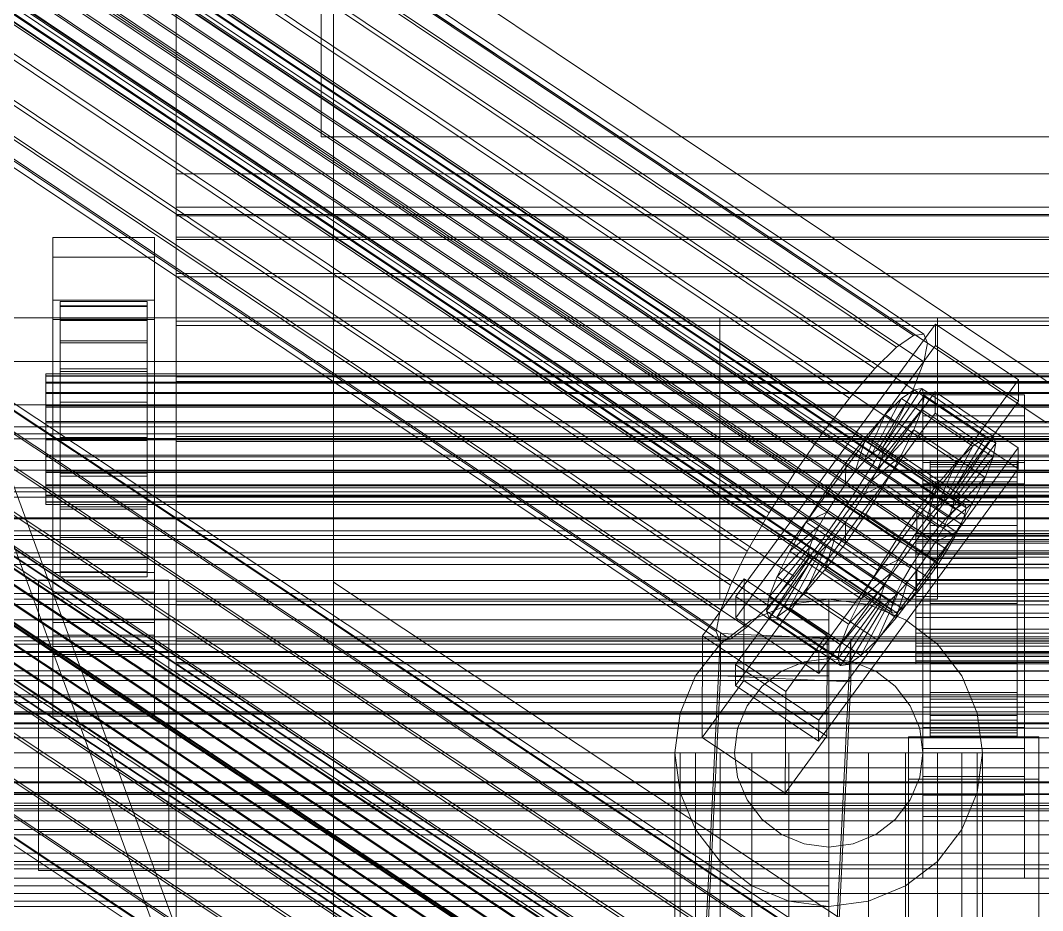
# Model space of a CAD drawing. Header units: millimetres. Extents: x -2500 to 58855, y -53268 to 6837.
# Drawn here: x -271.5 to -130.5, y -33471.8 to -33348.9 of the extents above; entities that cross this region are included whole.
import ezdxf

# ---------------------------------------------------------------- set-up
doc = ezdxf.new("R2010")
doc.units = ezdxf.units.MM
for name, color, linetype, lineweight in [('frontal_briquetadora', 7, 'Continuous', 0), ('frontal_C01', 7, 'Continuous', 0), ('frontal_C02', 7, 'Continuous', 0), ('frontal_C03', 7, 'Continuous', 0), ('frontal_mezcladora', 7, 'Continuous', 0), ('frontal_secador', 7, 'Continuous', 0)]:
    doc.layers.add(name, color=color, linetype=linetype, lineweight=lineweight)

msp = doc.modelspace()

# ---------------------------------------------------------------- linework, layer by layer
at = {"layer": 'frontal_briquetadora'}
for p, q in [((-170, -33700), (-305, -33332.75)), ((-167, -33700), (-302, -33332.75))]:
    msp.add_line(p, q, dxfattribs=at)
at = {"layer": 'frontal_C01'}
for p, q in [((-250, -32680.37), (-250, -35735.764)), ((-250, -35740.498), (-250, -32685.104)), ((-228.298, -33114.26), (-228.298, -33426.447)), ((-228.298, -33432.135), (-228.298, -33119.948)), ((-332.629, -33362.763), (-148.32, -33485.095)), ((-331.181, -33362.756), (-146.872, -33485.088)), ((-334.938, -33364.211), (-150.629, -33486.542)), ((-330.692, -33364.19), (-146.383, -33486.521)), ((-356.348, -33367.134), (-142.549, -33509.038)), ((-355.53, -33366.621), (-141.731, -33508.525)), ((-355.017, -33366.618), (-141.218, -33508.523)), ((-354.844, -33367.126), (-141.045, -33509.031)), ((-337.95, -33366.999), (-153.641, -33489.331)), ((-331.197, -33366.966), (-146.887, -33489.297)), ((-357.415, -33368.122), (-143.617, -33510.026)), ((-355.022, -33368.11), (-141.224, -33510.015)), ((-358.659, -33369.518), (-144.861, -33511.423)), ((-355.541, -33369.503), (-141.742, -33511.407)), ((-146.196, -33513.132), (-359.995, -33371.227)), ((-356.363, -33371.209), (-142.565, -33513.113)), ((-341.461, -33370.94), (-157.152, -33493.271)), ((-332.659, -33370.896), (-148.35, -33493.227)), ((-361.332, -33373.132), (-147.533, -33515.037)), ((-357.434, -33373.113), (-143.635, -33515.017)), ((-362.578, -33375.104), (-148.779, -33517.009)), ((-358.68, -33375.085), (-144.881, -33516.989)), ((-160.922, -33498.094), (-345.231, -33375.763)), ((-334.981, -33375.712), (-150.672, -33498.043)), ((-363.648, -33377.008), (-149.85, -33518.913)), ((-360.017, -33376.99), (-146.218, -33518.895)), ((-364.471, -33378.715), (-150.672, -33520.619)), ((-361.352, -33378.699), (-147.554, -33520.604)), ((-364.989, -33380.107), (-151.191, -33522.012)), ((-362.596, -33380.095), (-148.798, -33522)), ((-365.168, -33381.091), (-151.369, -33522.995)), ((-364.995, -33381.599), (-151.196, -33523.503)), ((-364.482, -33381.596), (-150.683, -33523.501)), ((-363.664, -33381.083), (-149.865, -33522.988)), ((-349.002, -33381.14), (-164.693, -33503.471)), ((-338.003, -33381.085), (-153.694, -33503.417)), ((-352.519, -33386.705), (-168.21, -33509.037)), ((-341.52, -33386.65), (-157.211, -33508.982)), ((-355.541, -33392.079), (-171.232, -33514.41)), ((-345.291, -33392.028), (-160.982, -33514.359)), ((-357.863, -33396.895), (-173.554, -33519.226)), ((-349.061, -33396.851), (-164.752, -33519.182)), ((-359.326, -33400.825), (-175.016, -33523.156)), ((-352.572, -33400.791), (-168.263, -33523.122)), ((-359.83, -33403.601), (-175.521, -33525.932)), ((-355.584, -33403.58), (-171.275, -33525.911)), ((-359.341, -33405.034), (-175.032, -33527.366)), ((-357.893, -33405.027), (-173.584, -33527.358)), ((-450, -33413.426), (450, -33413.426)), ((450, -33426.233), (-450, -33426.233)), ((-130, -33491.691), (-228.298, -33426.447)), ((-228.298, -33426.447), (-228.298, -33738.634)), ((-228.298, -33426.447), (-228.298, -33432.135)), ((-228.298, -33744.321), (-228.298, -33432.135)), ((-228.298, -33432.135), (-130, -33497.378)), ((450, -33446.584), (-450, -33446.584)), ((-450, -33459.391), (450, -33459.391))]:
    msp.add_line(p, q, dxfattribs=at)
at = {"layer": 'frontal_C02'}
for p, q in [((-250, -32976.99), (-250, -35767.535)), ((-250, -35772.314), (-250, -32981.769)), ((-331.181, -33268.743), (-146.872, -33392.227)), ((-332.629, -33268.94), (-148.32, -33392.424)), ((-330.692, -33269.986), (-146.383, -33393.47)), ((-334.938, -33270.563), (-150.629, -33394.047)), ((-355.53, -33272.581), (-141.731, -33415.822)), ((-355.017, -33272.511), (-141.218, -33415.753)), ((-354.844, -33272.952), (-141.045, -33416.193)), ((-331.197, -33272.585), (-146.887, -33396.069)), ((-357.415, -33274.198), (-143.617, -33417.439)), ((-356.348, -33273.156), (-142.549, -33416.398)), ((-355.022, -33273.873), (-141.224, -33417.114)), ((-337.95, -33273.504), (-153.641, -33396.988)), ((-358.659, -33275.635), (-144.861, -33418.877)), ((-355.541, -33275.211), (-141.742, -33418.453)), ((-356.363, -33276.876), (-142.565, -33420.118)), ((-332.659, -33276.363), (-148.35, -33399.847)), ((-146.196, -33420.611), (-359.995, -33277.37)), ((-341.461, -33277.56), (-157.152, -33401.044)), ((-361.332, -33279.284), (-147.533, -33422.525)), ((-357.434, -33278.754), (-143.635, -33421.995)), ((-362.578, -33281.247), (-148.779, -33424.488)), ((-358.68, -33280.717), (-144.881, -33423.958)), ((-334.981, -33281.062), (-150.672, -33404.546)), ((-360.017, -33282.631), (-146.218, -33425.872)), ((-160.922, -33405.94), (-345.231, -33282.456)), ((-363.648, -33283.125), (-149.85, -33426.366)), ((-364.471, -33284.79), (-150.672, -33428.031)), ((-361.352, -33284.365), (-147.554, -33427.607)), ((-365.168, -33287.049), (-151.369, -33430.29)), ((-364.989, -33286.128), (-151.191, -33429.369)), ((-363.664, -33286.844), (-149.865, -33430.086)), ((-362.596, -33285.803), (-148.798, -33429.044)), ((-338.003, -33286.362), (-153.694, -33409.846)), ((-364.995, -33287.49), (-151.196, -33430.731)), ((-364.482, -33287.42), (-150.683, -33430.661)), ((-349.002, -33287.857), (-164.693, -33411.341)), ((-341.52, -33291.901), (-157.211, -33415.385)), ((-352.519, -33293.397), (-168.21, -33416.881)), ((-345.291, -33297.303), (-160.982, -33420.787)), ((-355.541, -33298.696), (-171.232, -33422.18)), ((-349.061, -33302.198), (-164.752, -33425.682)), ((-357.863, -33303.395), (-173.554, -33426.879)), ((-352.572, -33306.255), (-168.263, -33429.739)), ((-359.326, -33307.173), (-175.016, -33430.657)), ((-355.584, -33309.195), (-171.275, -33432.679)), ((-359.83, -33309.772), (-175.521, -33433.256)), ((-359.341, -33311.016), (-175.032, -33434.5)), ((-357.893, -33310.819), (-173.584, -33434.303)), ((-130, -33398.69), (-228.298, -33332.832)), ((-228.298, -33332.832), (-228.298, -33617.653)), ((-228.298, -33623.394), (-228.298, -33338.573)), ((-228.298, -33338.573), (-130, -33404.431)), ((-172.809, -33428.452), (-145.277, -33390.859)), ((-145.289, -33393.781), (-145.277, -33390.859)), ((-145.277, -33390.859), (-133.809, -33398.542)), ((-150.629, -33394.047), (-148.32, -33392.424)), ((-148.32, -33392.424), (-146.872, -33392.227)), ((-146.872, -33392.227), (-146.383, -33393.47)), ((-145.289, -33393.781), (-172.821, -33431.374)), ((-153.641, -33396.988), (-150.629, -33394.047)), ((-146.383, -33393.47), (-146.887, -33396.069)), ((-133.821, -33401.465), (-145.289, -33393.781)), ((-157.152, -33401.044), (-153.641, -33396.988)), ((-146.887, -33396.069), (-148.35, -33399.847)), ((-133.809, -33398.542), (-161.341, -33436.135)), ((-133.809, -33398.542), (-133.821, -33401.465)), ((-153.199, -33408.139), (-148.226, -33399.895)), ((-152.686, -33408.069), (-147.143, -33399.748)), ((-148.35, -33399.847), (-150.672, -33404.546)), ((-148.226, -33399.895), (-149.953, -33401.11)), ((-147.143, -33399.748), (-148.226, -33399.895)), ((-148.226, -33399.895), (-138.396, -33406.481)), ((-147.143, -33399.748), (-137.313, -33406.333)), ((-146.777, -33400.678), (-147.143, -33399.748)), ((-172.847, -33437.804), (-145.315, -33400.211)), ((-160.922, -33405.94), (-157.152, -33401.044)), ((-154.017, -33408.714), (-149.953, -33401.11)), ((-152.513, -33408.51), (-146.777, -33400.678)), ((-149.953, -33401.11), (-152.207, -33403.309)), ((-149.953, -33401.11), (-140.123, -33407.695)), ((-147.155, -33402.622), (-146.777, -33400.678)), ((-147, -33403.511), (-147, -33400.589)), ((-147, -33400.589), (-133, -33400.589)), ((-147, -33446.493), (-147, -33400.589)), ((-146.777, -33400.678), (-136.948, -33407.264)), ((-145.327, -33403.134), (-145.315, -33400.211)), ((-145.315, -33400.211), (-133.847, -33407.895)), ((-133, -33400.589), (-133, -33403.511)), ((-133, -33400.589), (-133, -33446.493)), ((-161.353, -33439.058), (-133.821, -33401.465)), ((-152.692, -33409.431), (-147.155, -33402.622)), ((-148.249, -33405.448), (-147.155, -33402.622)), ((-147.155, -33402.622), (-137.325, -33409.208)), ((-145.327, -33403.134), (-172.859, -33440.727)), ((-155.085, -33409.756), (-152.207, -33403.309)), ((-152.207, -33403.309), (-154.833, -33406.343)), ((-152.207, -33403.309), (-142.377, -33409.895)), ((-133, -33403.511), (-147, -33403.511)), ((-147, -33403.511), (-147, -33449.416)), ((-133.859, -33410.817), (-145.327, -33403.134)), ((-133, -33449.416), (-133, -33403.511)), ((-150.672, -33404.546), (-153.694, -33409.846)), ((-153.21, -33410.769), (-148.249, -33405.448)), ((-149.985, -33408.963), (-148.249, -33405.448)), ((-148.249, -33405.448), (-138.419, -33412.034)), ((-164.693, -33411.341), (-160.922, -33405.94)), ((-154.833, -33406.343), (-157.653, -33410.005)), ((-156.329, -33411.193), (-154.833, -33406.343)), ((-154.833, -33406.343), (-145.003, -33412.929)), ((-138.396, -33406.481), (-143.369, -33414.725)), ((-137.313, -33406.333), (-142.856, -33414.655)), ((-140.123, -33407.695), (-138.396, -33406.481)), ((-138.396, -33406.481), (-137.313, -33406.333)), ((-137.313, -33406.333), (-136.948, -33407.264)), ((-133.847, -33407.895), (-161.379, -33445.488)), ((-154.017, -33408.714), (-153.199, -33408.139)), ((-153.199, -33408.139), (-152.686, -33408.069)), ((-143.369, -33414.725), (-153.199, -33408.139)), ((-142.856, -33414.655), (-152.686, -33408.069)), ((-152.686, -33408.069), (-152.513, -33408.51)), ((-140.123, -33407.695), (-144.188, -33415.3)), ((-136.948, -33407.264), (-142.683, -33415.095)), ((-142.377, -33409.895), (-140.123, -33407.695)), ((-136.948, -33407.264), (-137.325, -33409.208)), ((-133.847, -33407.895), (-133.859, -33410.817)), ((-156.329, -33411.193), (-155.085, -33409.756)), ((-155.085, -33409.756), (-154.017, -33408.714)), ((-145.255, -33416.342), (-155.085, -33409.756)), ((-154.033, -33412.434), (-149.985, -33408.963)), ((-144.188, -33415.3), (-154.017, -33408.714)), ((-152.692, -33409.431), (-153.21, -33410.769)), ((-152.513, -33408.51), (-152.692, -33409.431)), ((-142.862, -33416.016), (-152.692, -33409.431)), ((-142.683, -33415.095), (-152.513, -33408.51)), ((-152.246, -33412.927), (-149.985, -33408.963)), ((-149.985, -33408.963), (-140.156, -33415.549)), ((-146, -33419.728), (-146, -33409.734)), ((-146, -33409.734), (-146, -33410.21)), ((-146, -33409.734), (-134, -33409.734)), ((-146, -33410.552), (-146, -33409.734)), ((-137.325, -33409.208), (-142.862, -33416.016)), ((-137.325, -33409.208), (-138.419, -33412.034)), ((-134, -33410.21), (-134, -33409.734)), ((-134, -33409.734), (-134, -33419.728)), ((-134, -33409.734), (-134, -33410.552)), ((-161.391, -33448.41), (-133.859, -33410.817)), ((-157.653, -33410.005), (-160.474, -33414.046)), ((-157.653, -33410.005), (-157.665, -33412.928)), ((-157.665, -33412.928), (-156.329, -33411.193)), ((-147.823, -33416.591), (-157.653, -33410.005)), ((-153.694, -33409.846), (-157.211, -33415.385)), ((-146.499, -33417.779), (-156.329, -33411.193)), ((-153.21, -33410.769), (-154.033, -33412.434)), ((-143.38, -33417.355), (-153.21, -33410.769)), ((-147, -33412.864), (-147, -33409.941)), ((-147, -33409.941), (-133, -33409.941)), ((-147, -33455.845), (-147, -33409.941)), ((-146, -33419.953), (-146, -33410.21)), ((-146, -33410.21), (-146, -33411.947)), ((-146, -33410.21), (-134, -33410.21)), ((-146, -33420.115), (-146, -33410.552)), ((-146, -33410.552), (-134, -33410.552)), ((-146, -33412.608), (-146, -33410.552)), ((-142.377, -33409.895), (-145.255, -33416.342)), ((-145.003, -33412.929), (-142.377, -33409.895)), ((-134, -33411.947), (-134, -33410.21)), ((-134, -33410.21), (-134, -33419.953)), ((-134, -33410.552), (-134, -33420.115)), ((-134, -33410.552), (-134, -33412.608)), ((-133, -33409.941), (-133, -33412.864)), ((-133, -33409.941), (-133, -33455.845)), ((-168.21, -33416.881), (-164.693, -33411.341)), ((-154.033, -33412.434), (-155.103, -33414.312)), ((-144.203, -33419.02), (-154.033, -33412.434)), ((-146, -33420.776), (-146, -33411.947)), ((-146, -33411.947), (-146, -33414.828)), ((-146, -33411.947), (-134, -33411.947)), ((-146, -33421.089), (-146, -33412.608)), ((-146, -33412.608), (-134, -33412.608)), ((-146, -33415.763), (-146, -33412.608)), ((-138.419, -33412.034), (-143.38, -33417.355)), ((-138.419, -33412.034), (-140.156, -33415.549)), ((-134, -33414.828), (-134, -33411.947)), ((-134, -33411.947), (-134, -33420.776)), ((-134, -33412.608), (-134, -33421.089)), ((-134, -33412.608), (-134, -33415.763)), ((-160.474, -33414.046), (-163.105, -33418.19)), ((-159.001, -33414.842), (-160.474, -33414.046)), ((-160.474, -33414.046), (-150.644, -33420.632)), ((-159.001, -33414.842), (-157.665, -33412.928)), ((-157.665, -33412.928), (-147.835, -33419.514)), ((-155.103, -33414.312), (-152.246, -33412.927)), ((-154.877, -33417.071), (-152.246, -33412.927)), ((-152.246, -33412.927), (-142.416, -33419.513)), ((-147.823, -33416.591), (-145.003, -33412.929)), ((-133, -33412.864), (-147, -33412.864)), ((-147, -33412.864), (-147, -33458.768)), ((-145.003, -33412.929), (-146.499, -33417.779)), ((-133, -33458.768), (-133, -33412.864)), ((-157.211, -33415.385), (-160.982, -33420.787)), ((-160.247, -33416.805), (-159.001, -33414.842)), ((-149.171, -33421.428), (-159.001, -33414.842)), ((-155.103, -33414.312), (-156.35, -33416.275)), ((-145.274, -33420.898), (-155.103, -33414.312)), ((-146, -33422.141), (-146, -33414.828)), ((-146, -33414.828), (-146, -33418.655)), ((-146, -33414.828), (-134, -33414.828)), ((-144.188, -33415.3), (-145.255, -33416.342)), ((-143.369, -33414.725), (-144.188, -33415.3)), ((-142.856, -33414.655), (-143.369, -33414.725)), ((-142.862, -33416.016), (-142.683, -33415.095)), ((-142.683, -33415.095), (-142.856, -33414.655)), ((-134, -33418.655), (-134, -33414.828)), ((-134, -33414.828), (-134, -33422.141)), ((-160.247, -33416.805), (-163.105, -33418.19)), ((-161.318, -33418.683), (-160.247, -33416.805)), ((-150.417, -33423.391), (-160.247, -33416.805)), ((-156.35, -33416.275), (-157.686, -33418.189)), ((-156.35, -33416.275), (-154.877, -33417.071)), ((-146.52, -33422.861), (-156.35, -33416.275)), ((-150.644, -33420.632), (-147.823, -33416.591)), ((-147.835, -33419.514), (-147.823, -33416.591)), ((-145.255, -33416.342), (-146.499, -33417.779)), ((-146, -33422.583), (-146, -33415.763)), ((-146, -33415.763), (-134, -33415.763)), ((-146, -33419.8), (-146, -33415.763)), ((-140.156, -33415.549), (-144.203, -33419.02)), ((-143.617, -33417.439), (-142.549, -33416.398)), ((-143.38, -33417.355), (-142.862, -33416.016)), ((-142.549, -33416.398), (-141.731, -33415.822)), ((-140.156, -33415.549), (-142.416, -33419.513)), ((-141.731, -33415.822), (-141.218, -33415.753)), ((-141.045, -33416.193), (-141.224, -33417.114)), ((-141.218, -33415.753), (-141.045, -33416.193)), ((-134, -33415.763), (-134, -33422.583)), ((-134, -33415.763), (-134, -33419.8)), ((-171.232, -33422.18), (-168.21, -33416.881)), ((-163.105, -33418.19), (-165.365, -33422.154)), ((-163.105, -33418.19), (-153.275, -33424.775)), ((-157.686, -33418.189), (-159.022, -33419.923)), ((-157.698, -33421.111), (-154.877, -33417.071)), ((-157.686, -33418.189), (-157.698, -33421.111)), ((-147.856, -33424.775), (-157.686, -33418.189)), ((-154.877, -33417.071), (-145.047, -33423.657)), ((-146.499, -33417.779), (-147.835, -33419.514)), ((-144.861, -33418.877), (-143.617, -33417.439)), ((-144.203, -33419.02), (-143.38, -33417.355)), ((-141.224, -33417.114), (-141.742, -33418.453)), ((-161.318, -33418.683), (-165.365, -33422.154)), ((-162.14, -33420.347), (-161.318, -33418.683)), ((-151.488, -33425.268), (-161.318, -33418.683)), ((-147.835, -33419.514), (-149.171, -33421.428)), ((-146.196, -33420.611), (-144.861, -33418.877)), ((-146, -33423.954), (-146, -33418.655)), ((-146, -33418.655), (-146, -33423.169)), ((-146, -33418.655), (-134, -33418.655)), ((-145.274, -33420.898), (-144.203, -33419.02)), ((-142.416, -33419.513), (-145.274, -33420.898)), ((-142.416, -33419.513), (-145.047, -33423.657)), ((-141.742, -33418.453), (-142.565, -33420.118)), ((-134, -33423.169), (-134, -33418.655)), ((-134, -33418.655), (-134, -33423.954)), ((-162.14, -33420.347), (-167.102, -33425.669)), ((-160.982, -33420.787), (-164.752, -33425.682)), ((-162.659, -33421.686), (-162.14, -33420.347)), ((-152.311, -33426.933), (-162.14, -33420.347)), ((-159.022, -33419.923), (-160.518, -33424.774)), ((-159.022, -33419.923), (-160.266, -33421.361)), ((-149.192, -33426.509), (-159.022, -33419.923)), ((-153.275, -33424.775), (-150.644, -33420.632)), ((-150.644, -33420.632), (-149.171, -33421.428)), ((-148, -33420.115), (-148, -33419.728)), ((-148, -33419.728), (-148, -33419.953)), ((-148, -33419.728), (148, -33419.728)), ((-148, -33419.953), (-148, -33420.776)), ((-148, -33419.953), (148, -33419.953)), ((-148, -33421.089), (-148, -33420.115)), ((-148, -33420.115), (148, -33420.115)), ((-148, -33420.776), (-148, -33422.141)), ((-148, -33420.776), (148, -33420.776)), ((-148, -33422.583), (-148, -33421.089)), ((-148, -33421.089), (148, -33421.089)), ((-147.533, -33422.525), (-146.196, -33420.611)), ((-146.52, -33422.861), (-145.274, -33420.898)), ((-146, -33419.953), (-146, -33419.728)), ((-134, -33419.728), (-146, -33419.728)), ((-146, -33419.728), (-146, -33420.115)), ((-146, -33424.496), (-146, -33419.8)), ((-146, -33419.8), (-134, -33419.8)), ((-146, -33424.446), (-146, -33419.8)), ((-146, -33420.776), (-146, -33419.953)), ((-134, -33419.953), (-146, -33419.953)), ((-134, -33420.115), (-146, -33420.115)), ((-146, -33420.115), (-146, -33421.089)), ((-146, -33422.141), (-146, -33420.776)), ((-134, -33420.776), (-146, -33420.776)), ((-134, -33421.089), (-146, -33421.089)), ((-146, -33421.089), (-146, -33422.583)), ((-142.565, -33420.118), (-143.635, -33421.995)), ((-134, -33419.728), (-134, -33419.953)), ((-134, -33420.115), (-134, -33419.728)), ((-134, -33419.8), (-134, -33424.496)), ((-134, -33419.8), (-134, -33424.446)), ((-134, -33419.953), (-134, -33420.776)), ((-134, -33421.089), (-134, -33420.115)), ((-134, -33420.776), (-134, -33422.141)), ((-134, -33422.583), (-134, -33421.089)), ((-173.554, -33426.879), (-171.232, -33422.18)), ((-162.659, -33421.686), (-168.196, -33428.495)), ((-165.365, -33422.154), (-167.102, -33425.669)), ((-161.333, -33422.402), (-165.397, -33430.007)), ((-165.365, -33422.154), (-155.535, -33428.74)), ((-160.266, -33421.361), (-163.144, -33427.808)), ((-162.837, -33422.607), (-162.659, -33421.686)), ((-152.829, -33428.272), (-162.659, -33421.686)), ((-161.333, -33422.402), (-162.151, -33422.978)), ((-160.266, -33421.361), (-161.333, -33422.402)), ((-151.503, -33428.988), (-161.333, -33422.402)), ((-160.518, -33424.774), (-157.698, -33421.111)), ((-150.436, -33427.946), (-160.266, -33421.361)), ((-157.698, -33421.111), (-147.868, -33427.697)), ((-149.171, -33421.428), (-150.417, -33423.391)), ((-148, -33422.141), (-148, -33423.954)), ((-148, -33422.141), (148, -33422.141)), ((-146, -33423.954), (-146, -33422.141)), ((-134, -33422.141), (-146, -33422.141)), ((-143.635, -33421.995), (-144.881, -33423.958)), ((-134, -33422.141), (-134, -33423.954)), ((-162.837, -33422.607), (-168.573, -33430.439)), ((-162.664, -33423.048), (-168.208, -33431.369)), ((-162.151, -33422.978), (-167.125, -33431.222)), ((-162.664, -33423.048), (-162.837, -33422.607)), ((-153.008, -33429.193), (-162.837, -33422.607)), ((-162.151, -33422.978), (-162.664, -33423.048)), ((-152.835, -33429.633), (-162.664, -33423.048)), ((-152.321, -33429.564), (-162.151, -33422.978)), ((-153.275, -33424.775), (-150.417, -33423.391)), ((-150.417, -33423.391), (-151.488, -33425.268)), ((-148.779, -33424.488), (-147.533, -33422.525)), ((-148, -33424.496), (-148, -33422.583)), ((-148, -33422.583), (148, -33422.583)), ((-145.047, -33423.657), (-147.868, -33427.697)), ((-147.856, -33424.775), (-146.52, -33422.861)), ((-145.047, -33423.657), (-146.52, -33422.861)), ((-134, -33422.583), (-146, -33422.583)), ((-146, -33422.583), (-146, -33424.496)), ((-146, -33423.169), (-146, -33426.092)), ((-134, -33423.169), (-146, -33423.169)), ((-146, -33423.169), (-146, -33428.061)), ((-134, -33424.496), (-134, -33422.583)), ((-134, -33426.092), (-134, -33423.169)), ((-134, -33428.061), (-134, -33423.169)), ((-163.144, -33427.808), (-160.518, -33424.774)), ((-160.518, -33424.774), (-150.688, -33431.359)), ((-155.535, -33428.74), (-153.275, -33424.775)), ((-155.535, -33428.74), (-151.488, -33425.268)), ((-151.488, -33425.268), (-152.311, -33426.933)), ((-149.85, -33426.366), (-148.779, -33424.488)), ((-149.192, -33426.509), (-147.856, -33424.775)), ((-148, -33423.954), (-148, -33426.092)), ((-148, -33423.954), (148, -33423.954)), ((-148, -33426.697), (-148, -33424.496)), ((-148, -33424.496), (148, -33424.496)), ((-147.868, -33427.697), (-147.856, -33424.775)), ((-144.881, -33423.958), (-146.218, -33425.872)), ((-146, -33426.092), (-146, -33423.954)), ((-134, -33423.954), (-146, -33423.954)), ((-146, -33426.697), (-146, -33424.446)), ((-146, -33424.446), (-134, -33424.446)), ((-146, -33429.383), (-146, -33424.446)), ((-134, -33424.496), (-146, -33424.496)), ((-146, -33424.496), (-146, -33426.697)), ((-134, -33423.954), (-134, -33426.092)), ((-134, -33424.446), (-134, -33426.697)), ((-134, -33424.446), (-134, -33429.383)), ((-134, -33426.697), (-134, -33424.496)), ((-177.394, -33433.84), (-171.658, -33426.008)), ((-171.715, -33440.037), (-171.658, -33426.008)), ((-171.658, -33426.008), (-160.19, -33433.692)), ((-164.752, -33425.682), (-168.263, -33429.739)), ((-167.102, -33425.669), (-168.196, -33428.495)), ((-167.102, -33425.669), (-157.272, -33432.255)), ((-150.688, -33431.359), (-149.192, -33426.509)), ((-150.672, -33428.031), (-149.85, -33426.366)), ((-150.436, -33427.946), (-149.192, -33426.509)), ((-148, -33426.092), (-148, -33428.409)), ((148, -33426.092), (-148, -33426.092)), ((-148, -33429.035), (-148, -33426.697)), ((-148, -33426.697), (148, -33426.697)), ((-146.218, -33425.872), (-147.554, -33427.607)), ((-146, -33426.092), (-134, -33426.092)), ((-146, -33428.409), (-146, -33426.092)), ((-134, -33426.697), (-146, -33426.697)), ((-146, -33426.697), (-146, -33429.035)), ((-134, -33426.092), (-134, -33428.409)), ((-134, -33429.035), (-134, -33426.697)), ((-175.016, -33430.657), (-173.554, -33426.879)), ((-165.397, -33430.007), (-163.144, -33427.808)), ((-163.144, -33427.808), (-153.314, -33434.393)), ((-157.272, -33432.255), (-152.311, -33426.933)), ((-153.314, -33434.393), (-150.436, -33427.946)), ((-152.311, -33426.933), (-152.829, -33428.272)), ((-151.503, -33428.988), (-150.436, -33427.946)), ((-151.191, -33429.369), (-150.672, -33428.031)), ((-147.868, -33427.697), (-150.688, -33431.359)), ((-147.554, -33427.607), (-148.798, -33429.044)), ((-146, -33428.409), (-146, -33428.061)), ((-146, -33428.061), (-146, -33432.998)), ((-146, -33428.061), (-134, -33428.061)), ((-134, -33432.998), (-134, -33428.061)), ((-134, -33428.061), (-134, -33428.409)), ((-172.809, -33428.452), (-172.821, -33431.374)), ((-161.341, -33436.135), (-172.809, -33428.452)), ((-168.196, -33428.495), (-168.573, -33430.439)), ((-168.196, -33428.495), (-158.366, -33435.08)), ((-158.743, -33437.025), (-153.008, -33429.193)), ((-158.366, -33435.08), (-152.829, -33428.272)), ((-157.272, -33432.255), (-155.535, -33428.74)), ((-155.567, -33436.593), (-151.503, -33428.988)), ((-152.829, -33428.272), (-153.008, -33429.193)), ((-153.008, -33429.193), (-152.835, -33429.633)), ((-152.321, -33429.564), (-151.503, -33428.988)), ((-151.369, -33430.29), (-151.191, -33429.369)), ((-148.798, -33429.044), (-149.865, -33430.086)), ((-148, -33428.409), (-148, -33430.748)), ((-148, -33428.409), (148, -33428.409)), ((-148, -33431.352), (-148, -33429.035)), ((-148, -33429.035), (148, -33429.035)), ((-146, -33430.748), (-146, -33428.409)), ((-134, -33428.409), (-146, -33428.409)), ((-146, -33429.035), (-146, -33429.383)), ((-134, -33429.035), (-146, -33429.035)), ((-146, -33429.035), (-146, -33431.352)), ((-146, -33429.383), (-134, -33429.383)), ((-146, -33434.275), (-146, -33429.383)), ((-134, -33428.409), (-134, -33430.748)), ((-134, -33429.383), (-134, -33429.035)), ((-134, -33431.352), (-134, -33429.035)), ((-134, -33429.383), (-134, -33434.275)), ((-175.521, -33433.256), (-175.016, -33430.657)), ((-168.263, -33429.739), (-171.275, -33432.679)), ((-168.573, -33430.439), (-168.208, -33431.369)), ((-168.573, -33430.439), (-158.743, -33437.025)), ((-167.125, -33431.222), (-165.397, -33430.007)), ((-165.397, -33430.007), (-155.567, -33436.593)), ((-158.378, -33437.955), (-152.835, -33429.633)), ((-157.295, -33437.808), (-152.321, -33429.564)), ((-152.835, -33429.633), (-152.321, -33429.564)), ((-151.196, -33430.731), (-151.369, -33430.29)), ((-150.683, -33430.661), (-151.196, -33430.731)), ((-149.865, -33430.086), (-150.683, -33430.661)), ((-148, -33430.748), (-148, -33432.948)), ((-148, -33430.748), (148, -33430.748)), ((-146, -33432.948), (-146, -33430.748)), ((-146, -33430.748), (-146, -33432.998)), ((-134, -33430.748), (-146, -33430.748)), ((-134, -33432.998), (-134, -33430.748)), ((-134, -33430.748), (-134, -33432.948)), ((-172.821, -33431.374), (-161.353, -33439.058)), ((-168.208, -33431.369), (-167.125, -33431.222)), ((-168.208, -33431.369), (-158.378, -33437.955)), ((-167.125, -33431.222), (-157.295, -33437.808)), ((-158.366, -33435.08), (-157.272, -33432.255)), ((-150.688, -33431.359), (-153.314, -33434.393)), ((-148, -33433.491), (-148, -33431.352)), ((-148, -33431.352), (148, -33431.352)), ((-146, -33431.352), (-146, -33434.275)), ((-134, -33431.352), (-146, -33431.352)), ((-146, -33431.352), (-146, -33433.491)), ((-134, -33434.275), (-134, -33431.352)), ((-134, -33433.491), (-134, -33431.352)), ((-177.811, -33492.921), (-174.943, -33433.544)), ((-175.032, -33434.5), (-175.521, -33433.256)), ((-174.943, -33439.391), (-174.943, -33433.544)), ((-174.943, -33433.544), (-156.962, -33434.338)), ((-171.275, -33432.679), (-173.584, -33434.303)), ((-160.19, -33433.692), (-165.926, -33441.524)), ((-160.19, -33433.692), (-160.247, -33447.721)), ((-148, -33432.948), (-148, -33434.861)), ((-148, -33432.948), (148, -33432.948)), ((-148, -33435.304), (-148, -33433.491)), ((-148, -33433.491), (148, -33433.491)), ((-146, -33434.861), (-146, -33432.948)), ((-146, -33432.948), (-146, -33437.644)), ((-134, -33432.948), (-146, -33432.948)), ((-146, -33432.998), (-146, -33437.644)), ((-146, -33432.998), (-134, -33432.998)), ((-146, -33433.491), (-146, -33438.789)), ((-134, -33433.491), (-146, -33433.491)), ((-146, -33433.491), (-146, -33435.304)), ((-134, -33437.644), (-134, -33432.948)), ((-134, -33432.948), (-134, -33434.861)), ((-134, -33437.644), (-134, -33432.998)), ((-134, -33438.789), (-134, -33433.491)), ((-134, -33435.304), (-134, -33433.491)), ((-177.394, -33433.84), (-177.451, -33447.869)), ((-165.926, -33441.524), (-177.394, -33433.84)), ((-173.584, -33434.303), (-175.032, -33434.5)), ((-156.962, -33434.338), (-159.83, -33493.715)), ((-158.743, -33437.025), (-158.366, -33435.08)), ((-156.962, -33434.338), (-156.962, -33440.185)), ((-153.314, -33434.393), (-155.567, -33436.593)), ((-148, -33434.861), (-148, -33436.355)), ((-148, -33434.861), (148, -33434.861)), ((-146, -33434.275), (-134, -33434.275)), ((-146, -33438.789), (-146, -33434.275)), ((-146, -33436.355), (-146, -33434.861)), ((-146, -33434.861), (-146, -33441.682)), ((-134, -33434.861), (-146, -33434.861)), ((-134, -33434.275), (-134, -33438.789)), ((-134, -33441.682), (-134, -33434.861)), ((-134, -33434.861), (-134, -33436.355)), ((-161.353, -33439.058), (-161.341, -33436.135)), ((-155.567, -33436.593), (-157.295, -33437.808)), ((-148, -33436.668), (-148, -33435.304)), ((-148, -33435.304), (148, -33435.304)), ((-148, -33436.355), (-148, -33437.329)), ((-148, -33436.355), (148, -33436.355)), ((-146, -33435.304), (-146, -33442.616)), ((-134, -33435.304), (-146, -33435.304)), ((-146, -33435.304), (-146, -33436.668)), ((-146, -33437.329), (-146, -33436.355)), ((-146, -33436.355), (-146, -33444.836)), ((-134, -33436.355), (-146, -33436.355)), ((-134, -33442.616), (-134, -33435.304)), ((-134, -33436.668), (-134, -33435.304)), ((-134, -33444.836), (-134, -33436.355)), ((-134, -33436.355), (-134, -33437.329)), ((-172.847, -33437.804), (-172.859, -33440.727)), ((-161.379, -33445.488), (-172.847, -33437.804)), ((-158.378, -33437.955), (-158.743, -33437.025)), ((-157.295, -33437.808), (-158.378, -33437.955)), ((-148, -33437.491), (-148, -33436.668)), ((-148, -33436.668), (148, -33436.668)), ((-148, -33437.329), (-148, -33437.717)), ((-148, -33437.329), (148, -33437.329)), ((-148, -33437.717), (-148, -33437.491)), ((-148, -33437.491), (148, -33437.491)), ((-148, -33437.717), (148, -33437.717)), ((-146, -33436.668), (-146, -33445.497)), ((-134, -33436.668), (-146, -33436.668)), ((-146, -33436.668), (-146, -33437.491)), ((-146, -33437.717), (-146, -33437.329)), ((-146, -33437.329), (-146, -33446.892)), ((-134, -33437.329), (-146, -33437.329)), ((-146, -33437.491), (-146, -33447.235)), ((-134, -33437.491), (-146, -33437.491)), ((-146, -33437.491), (-146, -33437.717)), ((-146, -33437.644), (-146, -33441.682)), ((-146, -33437.644), (-134, -33437.644)), ((-146, -33437.717), (-146, -33447.711)), ((-134, -33437.717), (-146, -33437.717)), ((-134, -33445.497), (-134, -33436.668)), ((-134, -33437.491), (-134, -33436.668)), ((-134, -33446.892), (-134, -33437.329)), ((-134, -33437.329), (-134, -33437.717)), ((-134, -33447.235), (-134, -33437.491)), ((-134, -33437.717), (-134, -33437.491)), ((-134, -33441.682), (-134, -33437.644)), ((-134, -33447.711), (-134, -33437.717)), ((-177.811, -33498.767), (-174.943, -33439.391)), ((-156.962, -33440.185), (-174.943, -33439.391)), ((-146, -33438.789), (-134, -33438.789)), ((-146, -33442.616), (-146, -33438.789)), ((-134, -33438.789), (-134, -33442.616)), ((-171.715, -33440.037), (-177.451, -33447.869)), ((-172.859, -33440.727), (-161.391, -33448.41)), ((-160.247, -33447.721), (-171.715, -33440.037)), ((-159.83, -33499.562), (-156.962, -33440.185)), ((-165.983, -33455.552), (-165.926, -33441.524)), ((-146, -33441.682), (-146, -33444.836)), ((-146, -33441.682), (-134, -33441.682)), ((-134, -33444.836), (-134, -33441.682)), ((-146, -33442.616), (-134, -33442.616)), ((-146, -33445.497), (-146, -33442.616)), ((-134, -33442.616), (-134, -33445.497)), ((-147, -33457.732), (-147, -33443.703)), ((-147, -33443.703), (-133, -33443.703)), ((-147, -33453.267), (-147, -33443.703)), ((-146, -33444.836), (-146, -33446.892)), ((-146, -33444.836), (-134, -33444.836)), ((-134, -33446.892), (-134, -33444.836)), ((-133, -33443.703), (-133, -33457.732)), ((-133, -33443.703), (-133, -33453.267)), ((-161.391, -33448.41), (-161.379, -33445.488)), ((-146, -33445.497), (-134, -33445.497)), ((-146, -33447.235), (-146, -33445.497)), ((-134, -33445.497), (-134, -33447.235)), ((-177.451, -33447.869), (-165.983, -33455.552)), ((-165.983, -33455.552), (-160.247, -33447.721)), ((-149, -33453.64), (-149, -33447.795)), ((-149, -33447.795), (-131, -33447.795)), ((-149, -33493.317), (-149, -33447.795)), ((-133, -33446.493), (-147, -33446.493)), ((-147, -33446.493), (-147, -33449.416)), ((-146, -33446.892), (-146, -33447.711)), ((-146, -33446.892), (-134, -33446.892)), ((-146, -33447.235), (-134, -33447.235)), ((-146, -33447.711), (-146, -33447.235)), ((-146, -33447.711), (-134, -33447.711)), ((-134, -33447.711), (-134, -33446.892)), ((-134, -33447.235), (-134, -33447.711)), ((-133, -33449.416), (-133, -33446.493)), ((-131, -33447.795), (-131, -33453.64)), ((-131, -33447.795), (-131, -33493.317)), ((-147, -33449.416), (-133, -33449.416)), ((-133, -33453.267), (-147, -33453.267)), ((-147, -33453.267), (-147, -33467.296)), ((-133, -33467.296), (-133, -33453.267)), ((-131, -33453.64), (-149, -33453.64)), ((-149, -33499.162), (-149, -33453.64)), ((-131, -33499.162), (-131, -33453.64)), ((-133, -33455.845), (-147, -33455.845)), ((-147, -33455.845), (-147, -33458.768)), ((-133, -33458.768), (-133, -33455.845)), ((-133, -33457.732), (-147, -33457.732)), ((-147, -33457.732), (-147, -33467.296)), ((-133, -33467.296), (-133, -33457.732)), ((-147, -33458.768), (-133, -33458.768)), ((-147, -33467.296), (-133, -33467.296))]:
    msp.add_line(p, q, dxfattribs=at)
at = {"layer": 'frontal_C03'}
for p, q in [((-250, -32596.305), (-250, -35246.305)), ((-250, -35251.121), (-250, -32601.121)), ((-250, -33370.122), (-250, -33106.199)), ((-250, -33375.9), (-250, -33111.977)), ((-250, -33634.044), (-250, -33370.122)), ((0, -33370.122), (-250, -33370.122)), ((-250, -33370.122), (-250, -33375.9)), ((-250, -33375.9), (-250, -33374.72)), ((-250, -33374.72), (-250, -33375.72)), ((-250, -33374.72), (250, -33374.72)), ((-250, -33375.72), (-250, -33378.832)), ((-250, -33375.72), (250, -33375.72)), ((-250, -33639.823), (-250, -33375.9)), ((-250, -33375.9), (0, -33375.9)), ((-250, -33379.18), (-250, -33375.9)), ((-250, -33375.9), (250, -33375.9)), ((-267, -33381.605), (-267, -33378.912)), ((-267, -33378.912), (-253, -33378.912)), ((-267, -33425.138), (-267, -33378.912)), ((-253, -33378.912), (-253, -33381.605)), ((-253, -33378.912), (-253, -33425.138)), ((-250, -33378.832), (-250, -33383.845)), ((-250, -33378.832), (250, -33378.832)), ((-250, -33384.338), (-250, -33379.18)), ((-250, -33379.18), (250, -33379.18)), ((-253, -33381.605), (-267, -33381.605)), ((-267, -33381.605), (-267, -33427.832)), ((-253, -33427.832), (-253, -33381.605)), ((-250, -33383.845), (-250, -33390.417)), ((-250, -33383.845), (250, -33383.845)), ((-250, -33391.02), (-250, -33384.338)), ((-250, -33384.338), (250, -33384.338)), ((-267, -33390.223), (-267, -33387.53)), ((-267, -33387.53), (-253, -33387.53)), ((-267, -33433.756), (-267, -33387.53)), ((-266, -33397.718), (-266, -33387.719)), ((-266, -33387.719), (-266, -33388.313)), ((-266, -33387.719), (-254, -33387.719)), ((-266, -33388.42), (-266, -33387.719)), ((-266, -33397.999), (-266, -33388.313)), ((-266, -33388.313), (-266, -33390.161)), ((-266, -33388.313), (-254, -33388.313)), ((-266, -33398.05), (-266, -33388.42)), ((-266, -33388.42), (-254, -33388.42)), ((-266, -33390.367), (-266, -33388.42)), ((-254, -33388.313), (-254, -33387.719)), ((-254, -33387.719), (-254, -33397.718)), ((-254, -33387.719), (-254, -33388.42)), ((-254, -33390.161), (-254, -33388.313)), ((-254, -33388.313), (-254, -33397.999)), ((-254, -33388.42), (-254, -33398.05)), ((-254, -33388.42), (-254, -33390.367)), ((-253, -33387.53), (-253, -33390.223)), ((-253, -33387.53), (-253, -33433.756)), ((-253, -33390.223), (-267, -33390.223)), ((-267, -33390.223), (-267, -33436.449)), ((-266, -33398.875), (-266, -33390.161)), ((-266, -33390.161), (-266, -33393.137)), ((-266, -33390.161), (-254, -33390.161)), ((-266, -33398.973), (-266, -33390.367)), ((-266, -33390.367), (-254, -33390.367)), ((-266, -33393.43), (-266, -33390.367)), ((-254, -33393.137), (-254, -33390.161)), ((-254, -33390.161), (-254, -33398.875)), ((-254, -33390.367), (-254, -33398.973)), ((-254, -33390.367), (-254, -33393.43)), ((-253, -33436.449), (-253, -33390.223)), ((-250, -33390.417), (-250, -33398.1)), ((-250, -33390.417), (250, -33390.417)), ((-250, -33398.772), (-250, -33391.02)), ((-250, -33391.02), (250, -33391.02)), ((-266, -33400.285), (-266, -33393.137)), ((-266, -33393.137), (-266, -33397.039)), ((-266, -33393.137), (-254, -33393.137)), ((-266, -33400.423), (-266, -33393.43)), ((-266, -33393.43), (-254, -33393.43)), ((-266, -33397.397), (-266, -33393.43)), ((-254, -33397.039), (-254, -33393.137)), ((-254, -33393.137), (-254, -33400.285)), ((-254, -33393.43), (-254, -33400.423)), ((-254, -33393.43), (-254, -33397.397)), ((-266, -33402.133), (-266, -33397.039)), ((-266, -33397.039), (-266, -33401.601)), ((-266, -33397.039), (-254, -33397.039)), ((-254, -33401.601), (-254, -33397.039)), ((-254, -33397.039), (-254, -33402.133)), ((-268, -33398.05), (-268, -33397.718)), ((-268, -33397.718), (-268, -33397.999)), ((-268, -33397.718), (268, -33397.718)), ((-268, -33397.999), (-268, -33398.875)), ((-268, -33397.999), (268, -33397.999)), ((-268, -33398.973), (-268, -33398.05)), ((-268, -33398.05), (268, -33398.05)), ((-266, -33402.303), (-266, -33397.397)), ((-266, -33397.397), (-254, -33397.397)), ((-266, -33402), (-266, -33397.397)), ((-266, -33397.999), (-266, -33397.718)), ((-254, -33397.718), (-266, -33397.718)), ((-266, -33397.718), (-266, -33398.05)), ((-266, -33398.875), (-266, -33397.999)), ((-254, -33397.999), (-266, -33397.999)), ((-254, -33398.05), (-266, -33398.05)), ((-266, -33398.05), (-266, -33398.973)), ((-254, -33397.397), (-254, -33402.303)), ((-254, -33397.397), (-254, -33402)), ((-254, -33397.718), (-254, -33397.999)), ((-254, -33398.05), (-254, -33397.718)), ((-254, -33397.999), (-254, -33398.875)), ((-254, -33398.973), (-254, -33398.05)), ((-250, -33398.1), (-250, -33406.37)), ((250, -33398.1), (-250, -33398.1)), ((-268, -33398.875), (-268, -33400.285)), ((-268, -33398.875), (268, -33398.875)), ((-268, -33400.423), (-268, -33398.973)), ((-268, -33398.973), (268, -33398.973)), ((-266, -33400.285), (-266, -33398.875)), ((-254, -33398.875), (-266, -33398.875)), ((-254, -33398.973), (-266, -33398.973)), ((-266, -33398.973), (-266, -33400.423)), ((-254, -33398.875), (-254, -33400.285)), ((-254, -33400.423), (-254, -33398.973)), ((-250, -33407.066), (-250, -33398.772)), ((-250, -33398.772), (250, -33398.772)), ((-268, -33400.285), (-268, -33402.133)), ((-268, -33400.285), (268, -33400.285)), ((-268, -33402.303), (-268, -33400.423)), ((-268, -33400.423), (268, -33400.423)), ((-266, -33402.133), (-266, -33400.285)), ((-254, -33400.285), (-266, -33400.285)), ((-254, -33400.423), (-266, -33400.423)), ((-266, -33400.423), (-266, -33402.303)), ((-254, -33400.285), (-254, -33402.133)), ((-254, -33402.303), (-254, -33400.423)), ((-268, -33402.133), (-268, -33404.294)), ((-268, -33402.133), (268, -33402.133)), ((-268, -33404.483), (-268, -33402.303)), ((-268, -33402.303), (268, -33402.303)), ((-266, -33401.601), (-266, -33404.294)), ((-254, -33401.601), (-266, -33401.601)), ((-266, -33401.601), (-266, -33406.511)), ((-266, -33404.483), (-266, -33402)), ((-266, -33402), (-254, -33402)), ((-266, -33406.924), (-266, -33402)), ((-266, -33404.294), (-266, -33402.133)), ((-254, -33402.133), (-266, -33402.133)), ((-254, -33402.303), (-266, -33402.303)), ((-266, -33402.303), (-266, -33404.483)), ((-254, -33404.294), (-254, -33401.601)), ((-254, -33406.511), (-254, -33401.601)), ((-254, -33402), (-254, -33404.483)), ((-254, -33402), (-254, -33406.924)), ((-254, -33402.133), (-254, -33404.294)), ((-254, -33404.483), (-254, -33402.303)), ((-268, -33404.294), (-268, -33406.62)), ((268, -33404.294), (-268, -33404.294)), ((-268, -33406.816), (-268, -33404.483)), ((-268, -33404.483), (268, -33404.483)), ((-266, -33404.294), (-254, -33404.294)), ((-266, -33406.62), (-266, -33404.294)), ((-254, -33404.483), (-266, -33404.483)), ((-266, -33404.483), (-266, -33406.816)), ((-254, -33404.294), (-254, -33406.62)), ((-254, -33406.816), (-254, -33404.483)), ((-268, -33406.62), (-268, -33408.952)), ((-268, -33406.62), (268, -33406.62)), ((-268, -33409.141), (-268, -33406.816)), ((-268, -33406.816), (268, -33406.816)), ((-266, -33406.62), (-266, -33406.511)), ((-266, -33406.511), (-266, -33411.435)), ((-266, -33406.511), (-254, -33406.511)), ((-266, -33408.952), (-266, -33406.62)), ((-254, -33406.62), (-266, -33406.62)), ((-266, -33406.816), (-266, -33406.924)), ((-254, -33406.816), (-266, -33406.816)), ((-266, -33406.816), (-266, -33409.141)), ((-266, -33406.924), (-254, -33406.924)), ((-266, -33411.834), (-266, -33406.924)), ((-254, -33411.435), (-254, -33406.511)), ((-254, -33406.511), (-254, -33406.62)), ((-254, -33406.62), (-254, -33408.952)), ((-254, -33406.924), (-254, -33406.816)), ((-254, -33409.141), (-254, -33406.816)), ((-254, -33406.924), (-254, -33411.834)), ((-250, -33406.37), (-250, -33414.663)), ((-250, -33406.37), (250, -33406.37)), ((-250, -33415.336), (-250, -33407.066)), ((-250, -33407.066), (250, -33407.066)), ((-268, -33408.952), (-268, -33411.133)), ((-268, -33408.952), (268, -33408.952)), ((-268, -33411.302), (-268, -33409.141)), ((-268, -33409.141), (268, -33409.141)), ((-266, -33411.133), (-266, -33408.952)), ((-266, -33408.952), (-266, -33411.435)), ((-254, -33408.952), (-266, -33408.952)), ((-266, -33409.141), (-266, -33411.834)), ((-254, -33409.141), (-266, -33409.141)), ((-266, -33409.141), (-266, -33411.302)), ((-254, -33411.435), (-254, -33408.952)), ((-254, -33408.952), (-254, -33411.133)), ((-254, -33411.834), (-254, -33409.141)), ((-254, -33411.302), (-254, -33409.141)), ((-268, -33411.133), (-268, -33413.012)), ((-268, -33411.133), (268, -33411.133)), ((-266, -33413.012), (-266, -33411.133)), ((-266, -33411.133), (-266, -33416.038)), ((-254, -33411.133), (-266, -33411.133)), ((-254, -33416.038), (-254, -33411.133)), ((-254, -33411.133), (-254, -33413.012)), ((-268, -33413.15), (-268, -33411.302)), ((-268, -33411.302), (268, -33411.302)), ((-266, -33411.302), (-266, -33416.396)), ((-254, -33411.302), (-266, -33411.302)), ((-266, -33411.302), (-266, -33413.15)), ((-266, -33411.435), (-266, -33416.038)), ((-266, -33411.435), (-254, -33411.435)), ((-266, -33411.834), (-254, -33411.834)), ((-266, -33416.396), (-266, -33411.834)), ((-254, -33416.396), (-254, -33411.302)), ((-254, -33413.15), (-254, -33411.302)), ((-254, -33416.038), (-254, -33411.435)), ((-254, -33411.834), (-254, -33416.396)), ((-268, -33413.012), (-268, -33414.462)), ((-268, -33413.012), (268, -33413.012)), ((-268, -33414.56), (-268, -33413.15)), ((-268, -33413.15), (268, -33413.15)), ((-266, -33414.462), (-266, -33413.012)), ((-266, -33413.012), (-266, -33420.006)), ((-254, -33413.012), (-266, -33413.012)), ((-266, -33413.15), (-266, -33420.298)), ((-254, -33413.15), (-266, -33413.15)), ((-266, -33413.15), (-266, -33414.56)), ((-254, -33420.006), (-254, -33413.012)), ((-254, -33413.012), (-254, -33414.462)), ((-254, -33420.298), (-254, -33413.15)), ((-254, -33414.56), (-254, -33413.15)), ((-268, -33414.462), (-268, -33415.385)), ((-268, -33414.462), (268, -33414.462)), ((-268, -33415.436), (-268, -33414.56)), ((-268, -33414.56), (268, -33414.56)), ((-268, -33415.385), (-268, -33415.717)), ((-268, -33415.385), (268, -33415.385)), ((-268, -33415.717), (-268, -33415.436)), ((-268, -33415.436), (268, -33415.436)), ((-266, -33415.385), (-266, -33414.462)), ((-266, -33414.462), (-266, -33423.068)), ((-254, -33414.462), (-266, -33414.462)), ((-266, -33414.56), (-266, -33423.274)), ((-254, -33414.56), (-266, -33414.56)), ((-266, -33414.56), (-266, -33415.436)), ((-266, -33415.717), (-266, -33415.385)), ((-266, -33415.385), (-266, -33425.016)), ((-254, -33415.385), (-266, -33415.385)), ((-266, -33415.436), (-266, -33425.123)), ((-254, -33415.436), (-266, -33415.436)), ((-266, -33415.436), (-266, -33415.717)), ((-254, -33423.068), (-254, -33414.462)), ((-254, -33414.462), (-254, -33415.385)), ((-254, -33423.274), (-254, -33414.56)), ((-254, -33415.436), (-254, -33414.56)), ((-254, -33425.016), (-254, -33415.385)), ((-254, -33415.385), (-254, -33415.717)), ((-254, -33425.123), (-254, -33415.436)), ((-254, -33415.717), (-254, -33415.436)), ((-250, -33414.663), (-250, -33422.415)), ((-250, -33414.663), (250, -33414.663)), ((-250, -33423.018), (-250, -33415.336)), ((-250, -33415.336), (250, -33415.336)), ((-268, -33415.717), (268, -33415.717)), ((-266, -33415.717), (-266, -33425.716)), ((-254, -33415.717), (-266, -33415.717)), ((-266, -33416.038), (-266, -33420.006)), ((-266, -33416.038), (-254, -33416.038)), ((-266, -33416.396), (-254, -33416.396)), ((-266, -33420.298), (-266, -33416.396)), ((-254, -33425.716), (-254, -33415.717)), ((-254, -33420.006), (-254, -33416.038)), ((-254, -33416.396), (-254, -33420.298)), ((-266, -33420.006), (-266, -33423.068)), ((-266, -33420.006), (-254, -33420.006)), ((-266, -33420.298), (-254, -33420.298)), ((-266, -33423.274), (-266, -33420.298)), ((-254, -33423.068), (-254, -33420.006)), ((-254, -33420.298), (-254, -33423.274)), ((-267, -33435.331), (-267, -33422.404)), ((-267, -33422.404), (-253, -33422.404)), ((-267, -33432.035), (-267, -33422.404)), ((-253, -33422.404), (-253, -33435.331)), ((-253, -33422.404), (-253, -33432.035)), ((-250, -33422.415), (-250, -33429.098)), ((-250, -33422.415), (250, -33422.415)), ((-266, -33423.068), (-266, -33425.016)), ((-266, -33423.068), (-254, -33423.068)), ((-266, -33423.274), (-254, -33423.274)), ((-266, -33425.123), (-266, -33423.274)), ((-254, -33425.016), (-254, -33423.068)), ((-254, -33423.274), (-254, -33425.123)), ((-250, -33429.59), (-250, -33423.018)), ((-250, -33423.018), (250, -33423.018)), ((-253, -33425.138), (-267, -33425.138)), ((-267, -33425.138), (-267, -33427.832)), ((-266, -33425.016), (-266, -33425.716)), ((-266, -33425.016), (-254, -33425.016)), ((-266, -33425.123), (-254, -33425.123)), ((-266, -33425.716), (-266, -33425.123)), ((-254, -33425.716), (-254, -33425.016)), ((-254, -33425.123), (-254, -33425.716)), ((-253, -33427.832), (-253, -33425.138)), ((-269, -33431.561), (-269, -33426.175)), ((-269, -33426.175), (-251, -33426.175)), ((-269, -33460.845), (-269, -33426.175)), ((-266, -33425.716), (-254, -33425.716)), ((-251, -33426.175), (-251, -33431.561)), ((-251, -33426.175), (-251, -33460.845)), ((-267, -33427.832), (-253, -33427.832)), ((-250, -33429.098), (-250, -33434.255)), ((-250, -33429.098), (250, -33429.098)), ((-250, -33434.603), (-250, -33429.59)), ((-250, -33429.59), (250, -33429.59)), ((-251, -33431.561), (-269, -33431.561)), ((-269, -33466.231), (-269, -33431.561)), ((-253, -33432.035), (-267, -33432.035)), ((-267, -33432.035), (-267, -33444.962)), ((-253, -33444.962), (-253, -33432.035)), ((-251, -33466.231), (-251, -33431.561)), ((-253, -33433.756), (-267, -33433.756)), ((-267, -33433.756), (-267, -33436.449)), ((-253, -33436.449), (-253, -33433.756)), ((-250, -33434.255), (-250, -33437.535)), ((-250, -33434.255), (250, -33434.255)), ((-250, -33437.715), (-250, -33434.603)), ((-250, -33434.603), (250, -33434.603)), ((-253, -33435.331), (-267, -33435.331)), ((-267, -33435.331), (-267, -33444.962)), ((-267, -33436.449), (-253, -33436.449)), ((-253, -33444.962), (-253, -33435.331)), ((-250, -33437.535), (-250, -33438.716)), ((-250, -33437.535), (250, -33437.535)), ((-250, -33438.716), (-250, -33437.715)), ((-250, -33437.715), (250, -33437.715)), ((-250, -33438.716), (250, -33438.716)), ((-267, -33444.962), (-253, -33444.962)), ((-450, -33455.734), (450, -33455.734)), ((-251, -33460.845), (-269, -33460.845)), ((-269, -33460.845), (-269, -33466.231)), ((-251, -33466.231), (-251, -33460.845)), ((450, -33467.291), (-450, -33467.291)), ((-269, -33466.231), (-251, -33466.231)), ((450, -33469.415), (-450, -33469.415))]:
    msp.add_line(p, q, dxfattribs=at)
at = {"layer": 'frontal_mezcladora'}
for p, q in [((-980, -33390), (-80, -33390)), ((-175, -33390), (-145, -33390)), ((-175, -33428.8), (-175, -33390)), ((-145, -33428.8), (-145, -33390)), ((-1450, -33428.8), (-160, -33428.8)), ((-1450, -33429.522), (-160, -33429.522)), ((-175, -33428.8), (-145, -33428.8)), ((-170.6, -33431.64), (-165.487, -33429.522)), ((-165.487, -33429.522), (-160, -33428.8)), ((-160, -33429.522), (-160, -33428.8)), ((-160, -33428.8), (-154.513, -33429.522)), ((-160, -33431.64), (-160, -33429.522)), ((-154.513, -33429.522), (-149.4, -33431.64)), ((-1450, -33431.64), (-160, -33431.64)), ((-174.991, -33435.009), (-170.6, -33431.64)), ((-160, -33435.009), (-160, -33431.64)), ((-149.4, -33431.64), (-145.009, -33435.009)), ((-1450, -33435.009), (-160, -33435.009)), ((-178.36, -33439.4), (-174.991, -33435.009)), ((-160, -33439.4), (-160, -33435.009)), ((-145.009, -33435.009), (-141.64, -33439.4)), ((-163.365, -33437.443), (-166.5, -33438.742)), ((-160, -33437), (-163.365, -33437.443)), ((-156.635, -33437.443), (-160, -33437)), ((-153.5, -33438.742), (-156.635, -33437.443)), ((-1450, -33439.4), (-160, -33439.4)), ((-180.478, -33444.513), (-178.36, -33439.4)), ((-166.5, -33438.742), (-169.192, -33440.808)), ((-160, -33444.513), (-160, -33439.4)), ((-150.808, -33440.808), (-153.5, -33438.742)), ((-141.64, -33439.4), (-139.522, -33444.513)), ((-169.192, -33440.808), (-171.258, -33443.5)), ((-148.742, -33443.5), (-150.808, -33440.808)), ((-171.258, -33443.5), (-172.557, -33446.635)), ((-147.443, -33446.635), (-148.742, -33443.5)), ((-1450, -33444.513), (-160, -33444.513)), ((-181.2, -33450), (-180.478, -33444.513)), ((-160, -33450), (-160, -33444.513)), ((-139.522, -33444.513), (-138.8, -33450)), ((-172.557, -33446.635), (-173, -33450)), ((-147, -33450), (-147.443, -33446.635)), ((-160, -33450), (-1450, -33450)), ((-180.478, -33455.487), (-181.2, -33450)), ((-180.478, -33450), (-181.2, -33450)), ((-181.2, -33450), (-181.2, -33590)), ((-178.36, -33450), (-180.478, -33450)), ((-180.478, -33450), (-180.478, -33590)), ((-174.991, -33450), (-178.36, -33450)), ((-178.36, -33450), (-178.36, -33590)), ((-170.6, -33450), (-174.991, -33450)), ((-174.991, -33450), (-174.991, -33590)), ((-173, -33450), (-172.557, -33453.365)), ((-165.487, -33450), (-170.6, -33450)), ((-170.6, -33450), (-170.6, -33590)), ((-160, -33450), (-165.487, -33450)), ((-165.487, -33450), (-165.487, -33590)), ((-160, -33450), (-160, -33455.487)), ((-154.513, -33450), (-160, -33450)), ((-160, -33590), (-160, -33450)), ((-154.513, -33450), (-149.4, -33450)), ((-154.513, -33450), (-154.513, -33590)), ((-149.4, -33450), (-145.009, -33450)), ((-149.4, -33450), (-149.4, -33590)), ((-147.443, -33453.365), (-147, -33450)), ((-145.009, -33450), (-141.64, -33450)), ((-145.009, -33450), (-145.009, -33590)), ((-141.64, -33450), (-139.522, -33450)), ((-141.64, -33450), (-141.64, -33590)), ((-138.8, -33450), (-139.522, -33455.487)), ((-139.522, -33450), (-138.8, -33450)), ((-139.522, -33450), (-139.522, -33590)), ((-138.8, -33450), (-138.8, -33590)), ((-172.557, -33453.365), (-171.258, -33456.5)), ((-148.742, -33456.5), (-147.443, -33453.365)), ((-1450, -33455.487), (-160, -33455.487)), ((-178.36, -33460.6), (-180.478, -33455.487)), ((-160, -33455.487), (-160, -33460.6)), ((-139.522, -33455.487), (-141.64, -33460.6)), ((-171.258, -33456.5), (-169.192, -33459.192)), ((-150.808, -33459.192), (-148.742, -33456.5)), ((-169.192, -33459.192), (-166.5, -33461.258)), ((-153.5, -33461.258), (-150.808, -33459.192)), ((-1450, -33460.6), (-160, -33460.6)), ((-174.991, -33464.991), (-178.36, -33460.6)), ((-166.5, -33461.258), (-163.365, -33462.557)), ((-160, -33460.6), (-160, -33464.991)), ((-156.635, -33462.557), (-153.5, -33461.258)), ((-141.64, -33460.6), (-145.009, -33464.991)), ((-163.365, -33462.557), (-160, -33463)), ((-160, -33463), (-156.635, -33462.557)), ((-1450, -33464.991), (-160, -33464.991)), ((-170.6, -33468.36), (-174.991, -33464.991)), ((-160, -33464.991), (-160, -33468.36)), ((-145.009, -33464.991), (-149.4, -33468.36)), ((-1450, -33468.36), (-160, -33468.36)), ((-165.487, -33470.478), (-170.6, -33468.36)), ((-160, -33468.36), (-160, -33470.478)), ((-149.4, -33468.36), (-154.513, -33470.478)), ((-1450, -33470.478), (-160, -33470.478)), ((-1450, -33471.2), (-160, -33471.2)), ((-160, -33471.2), (-165.487, -33470.478)), ((-160, -33470.478), (-160, -33471.2)), ((-154.513, -33470.478), (-160, -33471.2))]:
    msp.add_line(p, q, dxfattribs=at)
at = {"layer": 'frontal_secador'}
for p, q in [((-230, -33365), (-230, -33330)), ((-230, -33365), (230, -33365)), ((-1250, -33396), (1250, -33396)), ((-1250, -33402), (1250, -33402)), ((-1250, -33405), (1250, -33405)), ((1250, -33406), (-1250, -33406)), ((-1250, -33406.659), (1250, -33406.659)), ((1250, -33409.659), (-1250, -33409.659)), ((-1250, -33411), (1250, -33411)), ((1250, -33414), (-1250, -33414)), ((-1250, -33414.728), (1250, -33414.728)), ((-1250, -33417.588), (1250, -33417.588)), ((1250, -33417.728), (-1250, -33417.728)), ((-1250, -33419.387), (1250, -33419.387)), ((-1250, -33420), (1250, -33420)), ((1250, -33420.588), (-1250, -33420.588)), ((1250, -33422.387), (-1250, -33422.387)), ((1250, -33423), (-1250, -33423)), ((1250, -33424), (-1250, -33424)), ((-1250, -33428), (1250, -33428)), ((1250, -33434), (-1250, -33434)), ((1250, -33434.545), (-1250, -33434.545)), ((1250, -33436), (-1250, -33436)), ((1250, -33436.144), (-1250, -33436.144)), ((1250, -33436.709), (-1250, -33436.709)), ((1250, -33438.686), (-1250, -33438.686)), ((1250, -33440), (-1250, -33440)), ((1320, -33442), (-1320, -33442)), ((1250, -33442), (-1250, -33442)), ((1320, -33442.273), (-1320, -33442.273)), ((1320, -33443.072), (-1320, -33443.072)), ((1320, -33444.343), (-1320, -33444.343)), ((1250, -33444.651), (-1250, -33444.651)), ((1320, -33446), (-1320, -33446)), ((1250, -33445.859), (-1250, -33445.859)), ((-1250, -33446), (1250, -33446)), ((1320, -33447.929), (-1320, -33447.929)), ((-1320, -33450), (1320, -33450)), ((-1250, -33450), (1250, -33450)), ((1320, -33452.071), (-1320, -33452.071)), ((1320, -33454), (-1320, -33454)), ((1250, -33454.141), (-1250, -33454.141)), ((1320, -33455.657), (-1320, -33455.657)), ((1320, -33456.928), (-1320, -33456.928)), ((1320, -33457.727), (-1320, -33457.727)), ((1250, -33457.285), (-1250, -33457.285)), ((1320, -33458), (-1320, -33458)), ((1250, -33458), (-1250, -33458)), ((1250, -33461.314), (-1250, -33461.314)), ((1250, -33463.856), (-1250, -33463.856)), ((1250, -33465.455), (-1250, -33465.455)), ((1250, -33466), (-1250, -33466))]:
    msp.add_line(p, q, dxfattribs=at)

doc.saveas('drawing.dxf')
